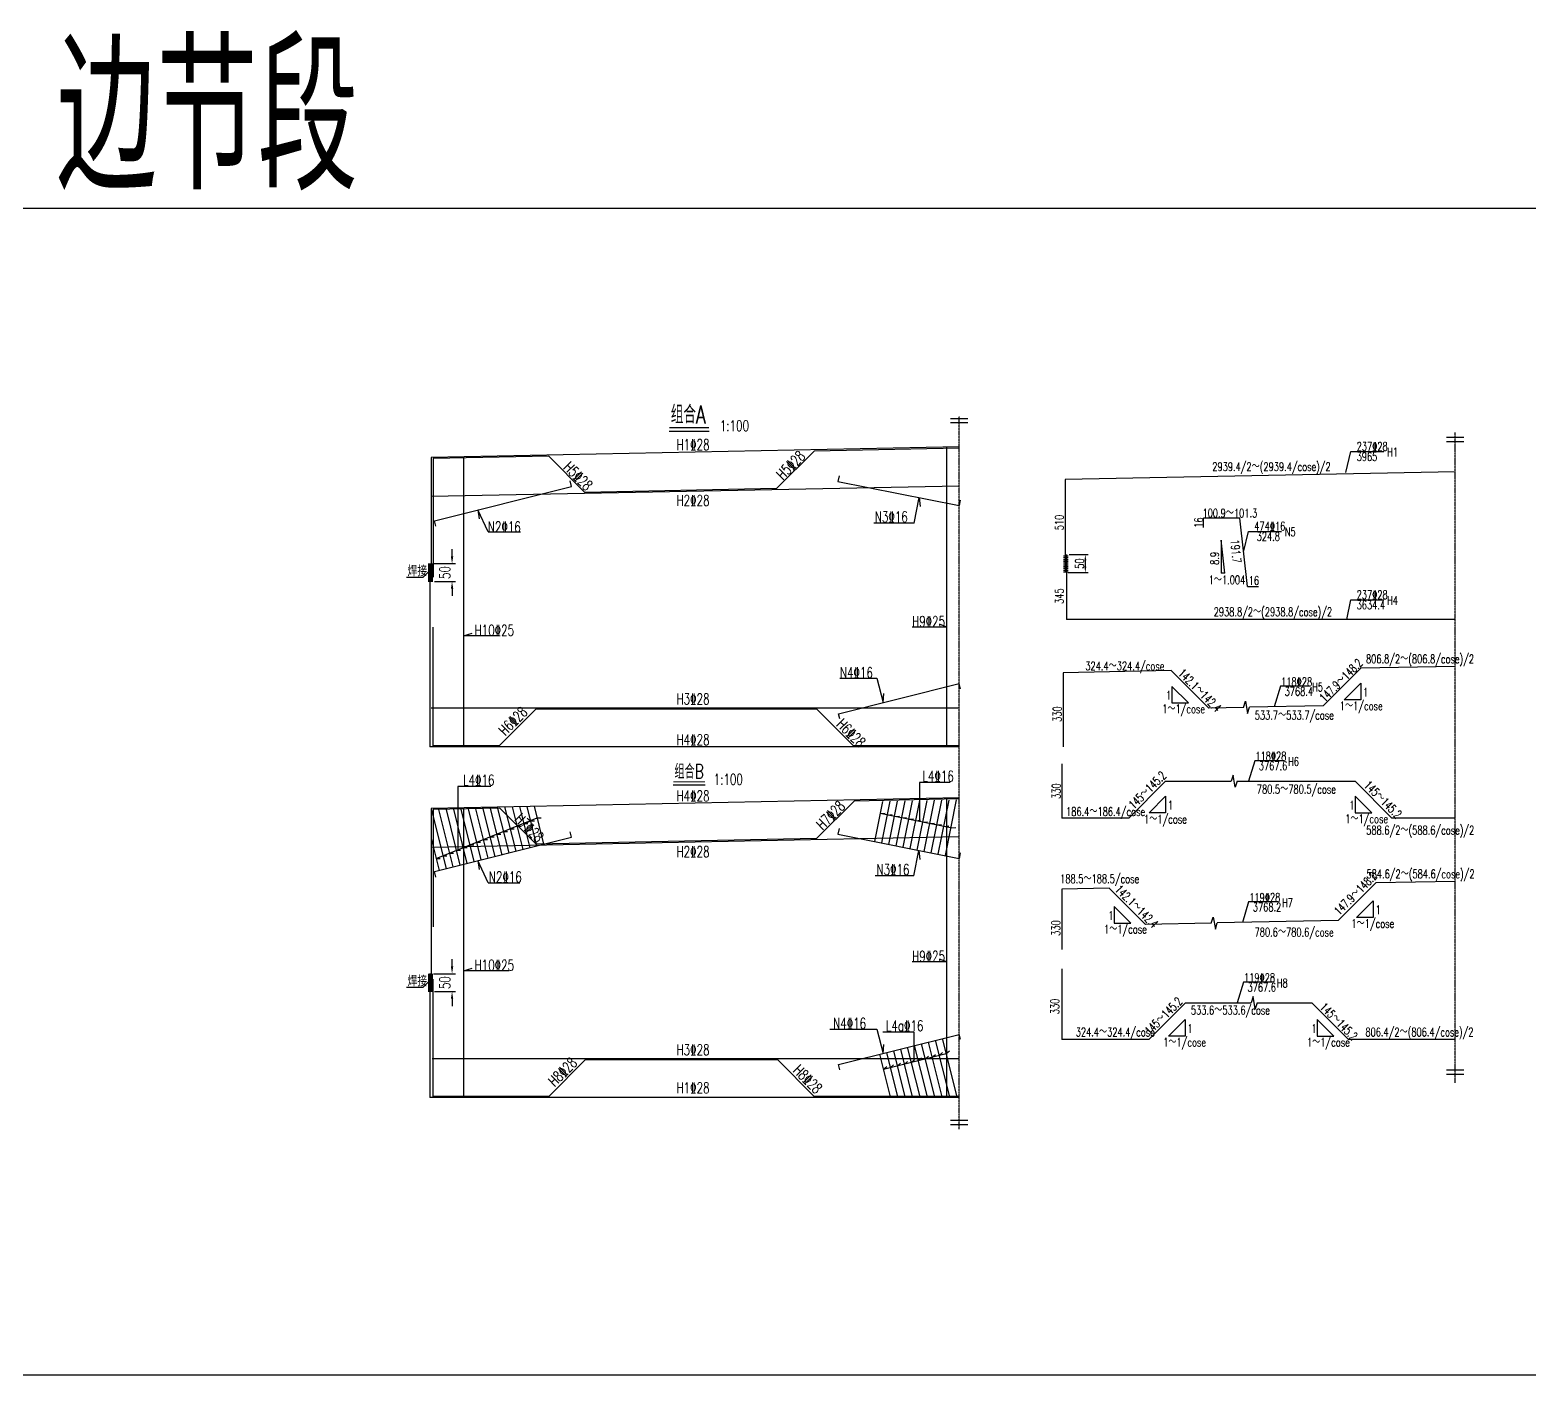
# Model space of a CAD drawing. Header units: millimetres. Extents: x -615 to 27787, y -21564 to 7677.
# Drawn here: x 15658 to 19829, y -518 to 3225 of the extents above; entities that cross this region are included whole.
import ezdxf

# ---------------------------------------------------------------- set-up
doc = ezdxf.new("R2010")
doc.units = ezdxf.units.MM
doc.header["$LTSCALE"] = 0.25
doc.linetypes.add('ACAD_ISO04W100', pattern=[30, 24, -3, 0, -3])
for name, color, linetype in [('中心线', 5, 'ACAD_ISO04W100'), ('填充', 8, 'Continuous'), ('文字', 7, 'Continuous'), ('标注', 7, 'Continuous'), ('钢筋', 1, 'Continuous')]:
    doc.layers.add(name, color=color, linetype=linetype)
doc.styles.get("Standard").update_dxf_attribs({"font": 'simplex1.shx', "width": 0.7, "bigfont": 'hztxt.shx'})
doc.dimstyles.new('100', dxfattribs={"dimscale": 10, "dimtxt": 3, "dimasz": 2, "dimexe": 1, "dimexo": 1, "dimgap": 0.5, "dimtad": 1, "dimdec": 1, "dimdsep": 46, "dimtxsty": 'Standard', "dimcen": 0.5, "dimadec": 0, "dimazin": 0, "dimtfac": 1, "dimtdec": 1, "dimtofl": 0, "dimtmove": 2, "dimatfit": 3, "dimfxl": 0, "dimtolj": 1, "dimtzin": 0, "dimarcsym": 0})
doc.dimstyles.new('80', dxfattribs={"dimscale": 8, "dimtxt": 3, "dimasz": 2, "dimexe": 1, "dimexo": 1, "dimgap": 0.5, "dimtad": 1, "dimdec": 1, "dimdsep": 46, "dimtxsty": 'Standard', "dimcen": 0.5, "dimadec": 0, "dimazin": 0, "dimtfac": 1, "dimtdec": 1, "dimtofl": 0, "dimtmove": 2, "dimatfit": 3, "dimfxl": 0, "dimtolj": 1, "dimtzin": 0, "dimarcsym": 0})

# ---------------------------------------------------------------- blocks, each defined once
blk = doc.blocks.new('*D75')
at = {"color": 0, "lineweight": -2}
for p, q in [((16832, 1760.3), (16832, 1780.3)), ((16780.5, 1740.3), (16842, 1740.3)), ((16783.6, 1690.3), (16842, 1690.3)), ((16832, 1670.3), (16832, 1650.3))]:
    blk.add_line(p, q, dxfattribs=at)
at = {"color": 0}
for points in [[(16828.7, 1760.3), (16835.4, 1760.3), (16832, 1740.3)], [(16828.7, 1670.3), (16835.4, 1670.3), (16832, 1690.3)]]:
    blk.add_solid(points, dxfattribs=at)
at = {"layer": 'Defpoints', "color": 0}
for p in [(16770.5, 1740.3), (16832, 1740.3), (16773.6, 1690.3)]:
    blk.add_point(p, dxfattribs=at)
at = {"color": 0, "insert": (16812, 1715.3), "char_height": 30, "attachment_point": 5, "rotation": 90}
blk.add_mtext('\\A1;50', dxfattribs=at)
blk = doc.blocks.new('*D76')
at = {"color": 0, "lineweight": -2}
for p, q in [((16832, 619.1), (16832, 639.1)), ((16780.5, 599.1), (16842, 599.1)), ((16783.6, 549.1), (16842, 549.1)), ((16832, 529.1), (16832, 509.1))]:
    blk.add_line(p, q, dxfattribs=at)
at = {"color": 0}
for points in [[(16828.7, 619.1), (16835.4, 619.1), (16832, 599.1)], [(16828.7, 529.1), (16835.4, 529.1), (16832, 549.1)]]:
    blk.add_solid(points, dxfattribs=at)
at = {"layer": 'Defpoints', "color": 0}
for p in [(16770.5, 599.1), (16832, 599.1), (16773.6, 549.1)]:
    blk.add_point(p, dxfattribs=at)
at = {"color": 0, "insert": (16812, 574.1), "char_height": 30, "attachment_point": 5, "rotation": 90}
blk.add_mtext('\\A1;50', dxfattribs=at)
blk = doc.blocks.new('*D97')
at = {"color": 0, "lineweight": -2}
for p, q in [((18549.6, 1765.2), (18602.2, 1765.2)), ((18546.4, 1715.2), (18602.2, 1715.2)), ((18594.2, 1731.2), (18594.2, 1749.2))]:
    blk.add_line(p, q, dxfattribs=at)
at = {"color": 0}
for points in [[(18591.5, 1749.2), (18596.9, 1749.2), (18594.2, 1765.2)], [(18591.5, 1731.2), (18596.9, 1731.2), (18594.2, 1715.2)]]:
    blk.add_solid(points, dxfattribs=at)
at = {"layer": 'Defpoints', "color": 0}
for p in [(18541.6, 1765.2), (18594.2, 1765.2), (18538.4, 1715.2)]:
    blk.add_point(p, dxfattribs=at)
at = {"color": 0, "insert": (18578.2, 1740.2), "char_height": 24, "attachment_point": 5, "rotation": 90}
blk.add_mtext('\\A1;50', dxfattribs=at)

msp = doc.modelspace()

# ---------------------------------------------------------------- linework, layer by layer
for p, q in [((17436.61, 2108.72), (17547.24, 2108.72)), ((19319.12, 1993.87), (19333.09, 2052.15)), ((19333.09, 2052.15), (19424.98, 2052.15)), ((18117.65, 1853.11), (18131.99, 1923.67)), ((18131.99, 1923.67), (18134.53, 1898.78)), ((16932.18, 1828.25), (16903.95, 1889.77)), ((16903.95, 1889.77), (16907.3, 1864.88)), ((18117.65, 1853.11), (18005.83, 1853.11)), ((16932.18, 1828.25), (17022.17, 1828.25)), ((18971.95, 1805.73), (18971.95, 1713.71)), ((18982.29, 1713.71), (18971.95, 1805.73)), ((19034.34, 1771.68), (19048.31, 1829.96)), ((19048.31, 1829.96), (19140.19, 1829.96)), ((16770.47, 1721.29), (16750.71, 1701.36)), ((18982.29, 1713.71), (18971.95, 1713.71)), ((16750.71, 1701.36), (16704.94, 1701.36)), ((19321.86, 1584.2), (19333.09, 1639.39)), ((19333.09, 1639.39), (19424.98, 1639.39)), ((16863.8, 1538.97), (16887.76, 1546.42)), ((18208.63, 1563.49), (18112.2, 1563.49)), ((18208.63, 1563.49), (18188.34, 1571.35)), ((16961.87, 1538.97), (16863.8, 1538.97)), ((17911.15, 1421.34), (18014.14, 1421.34)), ((18014.14, 1421.34), (18032.02, 1353.54)), ((18032.02, 1353.54), (18033.46, 1378.61)), ((18834.85, 1398.61), (18834.85, 1352.45)), ((18834.85, 1398.61), (18881, 1352.45)), ((19137.08, 1398.69), (19119.62, 1341.67)), ((19218.27, 1398.69), (19137.08, 1398.69)), ((19360.6, 1407.07), (19314.44, 1360.92)), ((19360.6, 1407.07), (19360.6, 1360.92)), ((18834.85, 1352.45), (18881, 1352.45)), ((19360.6, 1360.92), (19314.44, 1360.92)), ((19065.37, 1191.74), (19047.91, 1134.72)), ((19146.56, 1191.74), (19065.37, 1191.74)), ((18132.32, 1131.16), (18132.32, 1022.54)), ((18218.42, 1131.16), (18132.32, 1131.16)), ((16848.17, 1120.36), (16848.17, 944.17)), ((16940.02, 1120.36), (16848.17, 1120.36)), ((17447.67, 1124.77), (17536.18, 1124.77)), ((18817.6, 1092.79), (18771.44, 1046.63)), ((18817.6, 1092.79), (18817.6, 1046.63)), ((19344.91, 1092.79), (19344.91, 1046.63)), ((19344.91, 1092.79), (19391.06, 1046.63)), ((18023.17, 1044.37), (18037.43, 1045.49)), ((18219.29, 1005.14), (18023.17, 1044.37)), ((18817.6, 1046.63), (18771.44, 1046.63)), ((19344.91, 1046.63), (19391.06, 1046.63)), ((16787.43, 919.87), (17068.55, 1032.32)), ((16993.59, 1002.34), (17005.16, 1002.34)), ((17012.33, 1009.83), (17023.9, 1009.83)), ((17031.07, 1017.33), (17042.64, 1017.33)), ((17049.81, 1024.83), (17061.39, 1024.83)), ((17068.55, 1032.32), (17080.13, 1032.32)), ((18042.78, 1040.44), (18057.04, 1041.57)), ((18062.4, 1036.52), (18076.65, 1037.65)), ((18082.01, 1032.6), (18096.27, 1033.72)), ((18101.62, 1028.68), (18115.88, 1029.8)), ((18121.23, 1024.75), (18135.49, 1025.88)), ((18140.84, 1020.83), (18155.1, 1021.96)), ((18160.45, 1016.91), (18174.71, 1018.04)), ((18180.06, 1012.99), (18194.32, 1014.11)), ((18199.68, 1009.06), (18213.94, 1010.19)), ((18219.29, 1005.14), (18233.55, 1006.27)), ((16899.71, 964.78), (16911.28, 964.78)), ((16918.62, 972.35), (16930.2, 972.35)), ((16937.19, 979.78), (16948.77, 979.78)), ((16956.1, 987.34), (16967.68, 987.34)), ((16974.67, 994.77), (16986.25, 994.77)), ((16787.43, 919.87), (16799.01, 919.87)), ((16806.17, 927.37), (16817.75, 927.37)), ((16824.74, 934.8), (16836.32, 934.8)), ((16843.65, 942.36), (16855.23, 942.36)), ((16862.22, 949.79), (16873.8, 949.79)), ((16881.14, 957.36), (16892.71, 957.36)), ((18116.56, 871.55), (18130.9, 942.11)), ((18130.9, 942.11), (18133.44, 917.22)), ((16932.18, 852.06), (16903.95, 913.58)), ((16903.95, 913.58), (16907.3, 888.69)), ((16932.18, 852.06), (17020.49, 852.06)), ((18116.56, 871.55), (18009.12, 871.55)), ((19048.52, 798.59), (19031.06, 741.57)), ((19129.71, 798.59), (19048.52, 798.59)), ((19395.17, 801.44), (19349.01, 755.29)), ((19395.17, 801.44), (19395.17, 755.29)), ((18674.17, 785.84), (18674.17, 739.69)), ((18674.17, 785.84), (18720.33, 739.69)), ((19395.17, 755.29), (19349.01, 755.29)), ((18674.17, 739.69), (18720.33, 739.69)), ((18208.63, 631.64), (18112.2, 631.64)), ((18208.63, 631.64), (18188.34, 639.5)), ((16863.8, 607.11), (16887.76, 614.57)), ((16990.56, 607.11), (16863.8, 607.11)), ((16750.71, 560.22), (16704.94, 560.22)), ((16770.47, 580.15), (16750.71, 560.22)), ((19033.93, 575.39), (19016.48, 518.37)), ((19115.13, 575.39), (19033.93, 575.39)), ((18871.97, 471.27), (18825.81, 425.11)), ((18871.97, 471.27), (18871.97, 425.11)), ((19239.29, 471.27), (19239.29, 425.11)), ((19239.29, 471.27), (19285.45, 425.11)), ((17882.85, 445.15), (18014.14, 445.15)), ((18014.14, 445.15), (18032.02, 377.35)), ((18116.68, 436.63), (18030.58, 436.63)), ((18116.68, 436.63), (18116.68, 353.97)), ((18871.97, 425.11), (18825.81, 425.11)), ((19239.29, 425.11), (19285.45, 425.11)), ((18032.02, 377.35), (18033.46, 402.42)), ((18032.6, 332.95), (18207.23, 376.6)), ((18187.82, 371.75), (18196.63, 379.33)), ((18207.23, 376.6), (18216.03, 384.18)), ((18032.6, 332.95), (18041.41, 340.53)), ((18052, 337.8), (18060.81, 345.38)), ((18071.41, 342.65), (18080.21, 350.23)), ((18090.81, 347.5), (18099.62, 355.08)), ((18110.21, 352.35), (18119.02, 359.93)), ((18129.61, 357.2), (18138.42, 364.78)), ((18149.02, 362.05), (18157.82, 369.63)), ((18168.42, 366.9), (18177.23, 374.48))]:
    msp.add_line(p, q)
msp.add_lwpolyline([(11827.96, 2729.43), (27787.22, 2729.43), (27787.22, -517.68), (11827.96, -517.68)], close=True)
for points, const_width in [([(17436.61, 2118.72), (17547.24, 2118.72)], 4), ([(17447.67, 1132.77), (17536.18, 1132.77)], 3.2)]:
    msp.add_lwpolyline(points, dxfattribs=dict(const_width=const_width))
for points in [[(19034.22, 1339.96), (19039.49, 1356.92), (19045.75, 1323.33), (19051.02, 1340.29)], [(19016.95, 1134.72), (19011.35, 1117.87), (19005.76, 1151.57), (19000.15, 1134.72)], [(18944.56, 739.84), (18949.83, 756.8), (18956.09, 723.21), (18961.36, 740.17)], [(19072.43, 518.37), (19066.82, 501.52), (19061.24, 535.23), (19055.63, 518.37)]]:
    msp.add_lwpolyline(points)
at = {"layer": '中心线'}
for p, q in [((18243.05, 166.41), (18243.05, 2150.02)), ((19623.17, 295.61), (19623.17, 2105.18))]:
    msp.add_line(p, q, dxfattribs=at)
at = {"layer": '填充'}
for p, q in [((18546.59, 1761.1), (18533.43, 1761.1)), ((18546.59, 1756.1), (18533.43, 1756.1)), ((16765.47, 1739.29), (16778.63, 1739.29)), ((16765.47, 1736.29), (16778.63, 1736.29)), ((16765.47, 1733.29), (16778.63, 1733.29)), ((16765.47, 1730.29), (16778.63, 1730.29)), ((16765.47, 1727.29), (16778.63, 1727.29)), ((16765.47, 1724.29), (16778.63, 1724.29)), ((16765.47, 1721.29), (16778.63, 1721.29)), ((16765.47, 1718.29), (16778.63, 1718.29)), ((16765.47, 1715.29), (16778.63, 1715.29)), ((16765.47, 1712.29), (16778.63, 1712.29)), ((18546.59, 1751.1), (18533.43, 1751.1)), ((18546.59, 1746.1), (18533.43, 1746.1)), ((18546.59, 1741.1), (18533.43, 1741.1)), ((18546.59, 1736.1), (18533.43, 1736.1)), ((18546.59, 1731.1), (18533.43, 1731.1)), ((18546.59, 1726.1), (18533.43, 1726.1)), ((18546.59, 1721.1), (18533.43, 1721.1)), ((18546.59, 1716.1), (18533.43, 1716.1)), ((16765.47, 1709.29), (16778.63, 1709.29)), ((16765.47, 1706.29), (16778.63, 1706.29)), ((16765.47, 1703.29), (16778.63, 1703.29)), ((16765.47, 1700.29), (16778.63, 1700.29)), ((16765.47, 1697.29), (16778.63, 1697.29)), ((16765.47, 1694.29), (16778.63, 1694.29)), ((16765.47, 1691.29), (16778.63, 1691.29)), ((16765.47, 598.15), (16778.63, 598.15)), ((16765.47, 595.15), (16778.63, 595.15)), ((16765.47, 592.15), (16778.63, 592.15)), ((16765.47, 589.15), (16778.63, 589.15)), ((16765.47, 586.15), (16778.63, 586.15)), ((16765.47, 583.15), (16778.63, 583.15)), ((16765.47, 580.15), (16778.63, 580.15)), ((16765.47, 577.15), (16778.63, 577.15)), ((16765.47, 574.15), (16778.63, 574.15)), ((16765.47, 571.15), (16778.63, 571.15)), ((16765.47, 568.15), (16778.63, 568.15)), ((16765.47, 565.15), (16778.63, 565.15)), ((16765.47, 562.15), (16778.63, 562.15)), ((16765.47, 559.15), (16778.63, 559.15)), ((16765.47, 556.15), (16778.63, 556.15)), ((16765.47, 553.15), (16778.63, 553.15)), ((16765.47, 550.15), (16778.63, 550.15))]:
    msp.add_line(p, q, dxfattribs=at)
at = {"layer": '标注'}
for p, q in [((18219.05, 2144.34), (18267.05, 2144.34)), ((18219.05, 2132.34), (18267.05, 2132.34)), ((19599.17, 2092.31), (19647.17, 2092.31)), ((19599.17, 2080.31), (19647.17, 2080.31)), ((19599.17, 331.45), (19647.17, 331.45)), ((19599.17, 319.45), (19647.17, 319.45)), ((18219.05, 191.44), (18267.05, 191.44)), ((18219.05, 179.44), (18267.05, 179.44))]:
    msp.add_line(p, q, dxfattribs=at)
at = {"layer": '钢筋'}
for p, q in [((18243.05, 2064.68), (16773.63, 2035.29)), ((17735.22, 1948.84), (17839.83, 2053.46)), ((18243.12, 2061.52), (17839.83, 2053.46)), ((18208.63, 1230.34), (18208.63, 2063.99)), ((16773.63, 2035.29), (16773.63, 1690.29)), ((17101.15, 2038.68), (16779.79, 2032.25)), ((16779.79, 2032.25), (16779.79, 1702.25)), ((16863.8, 2037.1), (16863.8, 1230.34)), ((17201.66, 1938.17), (17101.15, 2038.68)), ((17908.9, 1984.61), (17905.76, 1968.92)), ((17905.76, 1968.92), (18243.05, 1901.46)), ((19623.17, 1995.87), (18538.43, 1974.17)), ((18538.43, 1974.17), (18538.43, 1715.15)), ((18243.05, 1955.84), (16773.63, 1926.45)), ((17735.22, 1948.84), (17201.66, 1938.17)), ((18246.19, 1917.15), (18243.05, 1901.46)), ((19023.63, 1866.93), (18922.72, 1866.93)), ((18922.72, 1840.52), (18922.72, 1866.93)), ((19045.04, 1676.43), (19023.63, 1866.93)), ((18541.59, 1765.15), (18541.59, 1584.2)), ((16770.47, 1740.29), (16770.47, 1230.34)), ((19045.04, 1676.43), (19076.45, 1676.43)), ((16779.79, 1233.5), (16779.79, 1563.5)), ((19623.17, 1584.2), (18541.59, 1584.2)), ((18832.97, 1442.42), (18532.13, 1436.4)), ((18532.13, 1436.4), (18532.13, 1229.95)), ((18937.37, 1338.02), (18832.97, 1442.42)), ((19255.99, 1344.39), (19360.6, 1449)), ((19623.17, 1454.26), (19360.6, 1449)), ((17906.99, 1322.28), (18242.81, 1406.24)), ((18246.41, 1391.82), (18242.81, 1406.24)), ((16773.63, 1339.18), (18243.05, 1339.18)), ((17065.73, 1336.02), (16963.21, 1233.5)), ((17065.73, 1336.02), (17846.21, 1336.02)), ((17846.21, 1336.02), (17948.73, 1233.5)), ((19034.22, 1339.96), (18937.37, 1338.02)), ((19255.99, 1344.39), (19051.02, 1340.29)), ((17910.59, 1307.86), (17906.99, 1322.28)), ((18243.05, 1230.34), (16770.47, 1230.34)), ((16963.21, 1233.5), (16779.79, 1233.5)), ((18243.05, 1233.5), (17948.73, 1233.5)), ((18528.66, 1183.4), (18528.66, 1032.2)), ((18817.6, 1134.72), (18715.08, 1032.2)), ((18817.6, 1134.72), (19000.15, 1134.72)), ((19016.95, 1134.72), (19344.91, 1134.72)), ((19344.91, 1134.72), (19447.43, 1032.2)), ((18243.05, 1088.49), (16773.63, 1059.1)), ((18243.05, 1085.33), (17950.89, 1079.48)), ((18208.63, 254.15), (18208.63, 1087.8)), ((16773.63, 1059.1), (16773.63, 549.15)), ((16773.63, 1059.1), (16773.63, 549.15)), ((16773.63, 1057.52), (16815.17, 891.39)), ((16965.29, 1059.77), (16779.79, 1056.06)), ((16779.79, 1056.06), (16779.79, 729.1)), ((16793.75, 1059.5), (16834.57, 896.24)), ((16814.27, 1059.91), (16853.97, 901.09)), ((16834.78, 1060.32), (16873.38, 905.94)), ((16855.29, 1060.73), (16892.78, 910.79)), ((16863.8, 1060.9), (16863.8, 254.15)), ((16875.81, 1061.14), (16912.18, 915.64)), ((16896.32, 1061.55), (16931.58, 920.49)), ((16916.83, 1061.96), (16950.99, 925.34)), ((16937.34, 1062.37), (16970.39, 930.19)), ((16957.86, 1062.78), (16989.79, 935.04)), ((17065.8, 959.26), (16965.29, 1059.77)), ((16978.37, 1063.19), (17009.2, 939.89)), ((16998.88, 1063.6), (17028.6, 944.74)), ((17019.4, 1064.01), (17048, 949.59)), ((17039.91, 1064.42), (17067.4, 954.45)), ((17060.42, 1064.83), (17086.81, 959.3)), ((17846.28, 974.87), (17950.89, 1079.48)), ((18030.03, 1078.65), (18007.65, 966.77)), ((18050.51, 1079.06), (18027.26, 962.84)), ((18070.98, 1079.47), (18046.88, 958.92)), ((18091.46, 1079.88), (18066.49, 955)), ((18111.94, 1080.28), (18086.1, 951.08)), ((18132.42, 1080.69), (18105.71, 947.15)), ((18152.9, 1081.1), (18125.32, 943.23)), ((18173.37, 1081.51), (18144.93, 939.31)), ((18193.85, 1081.92), (18164.54, 935.39)), ((18214.33, 1082.33), (18184.16, 931.46)), ((18234.81, 1082.74), (18203.77, 927.54)), ((17908.9, 1002.83), (17905.76, 987.14)), ((18715.08, 1032.2), (18528.66, 1032.2)), ((19623.17, 1032.2), (19447.43, 1032.2)), ((18243.05, 979.65), (16773.63, 950.26)), ((16773.63, 975.06), (16795.76, 886.54)), ((17846.28, 974.87), (17065.8, 959.26)), ((17905.76, 987.14), (18243.05, 919.68)), ((18246.19, 935.37), (18243.05, 919.68)), ((18660.74, 836.68), (18528.57, 834.04)), ((18761.25, 736.17), (18660.74, 836.68)), ((19297.84, 746.9), (19402.45, 851.51)), ((19623.17, 855.93), (19402.45, 851.51)), ((18528.57, 834.04), (18528.57, 666.35)), ((18944.56, 739.84), (18761.25, 736.17)), ((19297.84, 746.9), (18961.36, 740.17)), ((16770.47, 599.15), (16770.47, 254.15)), ((16779.79, 257.31), (16779.79, 584.15)), ((18528.66, 612.86), (18528.66, 415.85)), ((18873.08, 518.37), (18770.56, 415.85)), ((18873.08, 518.37), (19055.63, 518.37)), ((19072.43, 518.37), (19224, 518.37)), ((19224, 518.37), (19326.52, 415.85)), ((17906.99, 346.09), (18242.81, 430.05)), ((18236.45, 259.73), (18196.74, 418.53)), ((18246.41, 415.63), (18242.81, 430.05)), ((18071.52, 259.73), (18041.52, 379.72)), ((18092.14, 259.73), (18060.92, 384.57)), ((18112.75, 259.73), (18080.33, 389.43)), ((18133.37, 259.73), (18099.73, 394.28)), ((18153.98, 259.73), (18119.13, 399.13)), ((18174.6, 259.73), (18138.54, 403.98)), ((18195.21, 259.73), (18157.94, 408.83)), ((18215.83, 259.73), (18177.34, 413.68)), ((18770.56, 415.85), (18528.66, 415.85)), ((19623.17, 415.85), (19326.52, 415.85)), ((16776.79, 362.99), (18243.05, 362.99)), ((17203.73, 359.83), (17101.21, 257.31)), ((17203.73, 359.83), (17737.37, 359.83)), ((17737.37, 359.83), (17839.89, 257.31)), ((17910.59, 331.67), (17906.99, 346.09)), ((18050.91, 259.73), (18022.12, 374.87)), ((18243.05, 254.15), (16770.47, 254.15)), ((17101.21, 257.31), (16779.79, 257.31)), ((18243.05, 257.31), (17839.89, 257.31))]:
    msp.add_line(p, q, dxfattribs=at)
for points in [[(16787.22, 1844.1), (16783.33, 1859.62), (17164.12, 1954.82), (17160.24, 1970.32)], [(16787.22, 867.91), (16783.33, 883.43), (17164.12, 978.62), (17160.24, 994.13)]]:
    msp.add_lwpolyline(points, dxfattribs=at)

# ---------------------------------------------------------------- texts
at = {"layer": '文字', "width": 0.7}
for s, height, p in [('边节段', 400, (15730.84, 2780.55)), ('组合A', 50, (17440.71, 2130.04)), ('1:100', 30, (17577.24, 2108.72)), ('H1%%13228', 30, (17456.69, 2056.19)), ('237%%13228', 24, (19349.09, 2054.4)), ('3965', 24, (19349.09, 2025.88)), ('H1', 24, (19434.09, 2038.57)), ('2939.4/2～(2939.4/cose)/2', 24, (18947.44, 1997.88)), ('H2%%13228', 30, (17456.69, 1901.02)), ('N3%%13216', 30, (18008.24, 1855.4)), ('100.9～101.3', 24, (18920.19, 1868.73)), ('474%%13216', 24, (19064.31, 1832.21)), ('N5', 24, (19149.3, 1816.38)), ('324.8', 24, (19070.86, 1803.69)), ('焊接', 30, (16708.16, 1704.91)), ('1～1.004', 24, (18937.21, 1682.73)), ('16', 24, (19048.86, 1681.13)), ('237%%13228', 24, (19349.09, 1641.64)), ('3634.4', 24, (19349.09, 1613.12)), ('H4', 24, (19434.09, 1625.81)), ('H9%%13225', 30, (18112.04, 1564.17)), ('2938.8/2～(2938.8/cose)/2', 24, (18951.36, 1593.83)), ('H10%%13225', 30, (16894.77, 1539.64)), ('324.4～324.4/cose', 24, (18594.2, 1443.27)), ('806.8/2～(806.8/cose)/2', 24, (19375.16, 1462.87)), ('118%%13228', 24, (19138.9, 1399.33)), ('H3%%13228', 30, (17456.69, 1348.57)), ('1', 24, (18818.94, 1361.84)), ('3768.4', 24, (19148.69, 1372.5)), ('H5', 24, (19225.05, 1384.72)), ('1', 24, (19366.99, 1370.3)), ('1～1/cose', 24, (18807.99, 1323.74)), ('533.7～533.7/cose', 24, (19065.67, 1306.37)), ('1～1/cose', 24, (19302.29, 1332.2)), ('H4%%13228', 30, (17456.69, 1235.09)), ('118%%13228', 24, (19067.2, 1192.38)), ('组合B', 40, (17450.95, 1141.83)), ('3767.6', 24, (19076.98, 1165.56)), ('H6', 24, (19158.51, 1177.35)), ('L4%%13216', 30, (16862.62, 1122.84)), ('1:100', 30, (17560.18, 1124.77)), ('L4%%13216', 30, (18141.02, 1133.64)), ('780.5～780.5/cose', 24, (19071.43, 1100.35)), ('H4%%13228', 30, (17456.69, 1078.77)), ('186.4～186.4/cose', 24, (18540.57, 1038.01)), ('1～1/cose', 24, (18757.45, 1017.08)), ('1', 24, (18823.99, 1056.02)), ('1～1/cose', 24, (19317.37, 1017.92)), ('1', 24, (19329, 1056.02)), ('588.6/2～(588.6/cose)/2', 24, (19375.85, 986.31)), ('H2%%13228', 30, (17456.69, 923.59)), ('N3%%13216', 30, (18013.1, 873.85)), ('188.5～188.5/cose', 24, (18524.08, 851.07)), ('584.6/2～(584.6/cose)/2', 24, (19376.62, 864.59)), ('119%%13228', 24, (19050.34, 799.23)), ('3768.2', 24, (19060.13, 772.4)), ('H7', 24, (19141.66, 784.19)), ('1', 24, (18658.26, 749.07)), ('1～1/cose', 24, (19334.46, 726.57)), ('1', 24, (19401.56, 764.67)), ('1～1/cose', 24, (18646.08, 710.97)), ('780.6～780.6/cose', 24, (19065.14, 702.68)), ('H10%%13225', 30, (16894.77, 607.79)), ('H9%%13225', 30, (18112.04, 632.32)), ('焊接', 30, (16708.16, 563.77)), ('119%%13228', 24, (19035.76, 576.04)), ('H8', 24, (19127.07, 561)), ('3767.6', 24, (19045.54, 549.21)), ('533.6～533.6/cose', 24, (18887.83, 485.58)), ('L4a%%13216', 30, (18039.27, 439.11)), ('324.4～324.4/cose', 24, (18567.45, 424.64)), ('1～1/cose', 24, (18810.73, 396.39)), ('1', 24, (18878.36, 434.49)), ('1～1/cose', 24, (19210.86, 396.39)), ('1', 24, (19223.38, 434.49)), ('806.4/2～(806.4/cose)/2', 24, (19373.56, 424.64)), ('H3%%13228', 30, (17456.69, 372.37)), ('H1%%13228', 30, (17456.69, 266.47))]:
    msp.add_text(s, height=height, dxfattribs=at).set_placement(p)
for s, height, rotation, p in [('H5%%13228', 30, 45, (17752.38, 1971.13)), ('H5%%13228', 30, 315, (17139.75, 2005.6)), ('N2%%13216', 30, 360, (16931.43, 1827.32)), ('510', 24, 90, (18533.79, 1832.98)), ('16', 24, 90, (18921.52, 1839.86)), ('191.7', 24, 275.66051, (18998, 1805.46)), ('8.9', 24, 90, (18966.05, 1736.75)), ('345', 24, 90, (18533.79, 1628.04)), ('147.9～148.2', 24, 45, (19260.23, 1353.06)), ('N4%%13216', 30, 360, (17911.28, 1422.01)), ('142.1～142.4', 24, 315, (18850.34, 1432.83)), ('H6%%13228', 30, 45, (16979.67, 1258.92)), ('330', 24, 90, (18528.07, 1299.8)), ('H6%%13228', 30, 315, (17899.29, 1290.49)), ('330', 24, 90, (18525.32, 1085.46)), ('145～145.2', 24, 45, (18729.1, 1055.19)), ('145～145.2', 24, 315, (19367.61, 1121.19)), ('H7%%13228', 30, 315, (17003.88, 1026.69)), ('H7%%13228', 30, 45, (17863.44, 997.16)), ('N2%%13216', 30, 360, (16934.36, 853.07)), ('147.9～148.2', 24, 45, (19300.35, 760.12)), ('142.1～142.4', 24, 315, (18674.63, 831.66)), ('330', 24, 90, (18524.14, 704.45)), ('330', 24, 90, (18521.39, 486.29)), ('145～145.2', 24, 45, (18773.92, 426.65)), ('145～145.2', 24, 315, (19244.79, 503.84)), ('N4%%13216', 30, 360, (17892.42, 445.82)), ('H8%%13228', 30, 45, (17117.67, 282.72)), ('H8%%13228', 30, 315, (17778.7, 327.47))]:
    msp.add_text(s, height=height, rotation=rotation, dxfattribs=at).set_placement(p)

# ---------------------------------------------------------------- dimensions: what is measured, and where the dimension line sits
for base, p1, p2, dimstyle, picture, middle in [((16832.03, 1740.29), (16773.63, 1690.29), (16770.47, 1740.29), '100', '*D75', (16812.03, 1715.29)), ((18594.2, 1765.15), (18538.43, 1715.15), (18541.59, 1765.15), '80', '*D97', (18578.2, 1740.15)), ((16832.03, 599.15), (16773.63, 549.15), (16770.47, 599.15), '100', '*D76', (16812.03, 574.15))]:
    dim = msp.add_linear_dim(base=base, p1=p1, p2=p2, angle=90, dimstyle=dimstyle)
    dim.commit()
    dim.dimension.update_dxf_attribs({"geometry": picture, "text_midpoint": middle})

doc.saveas('drawing.dxf')
